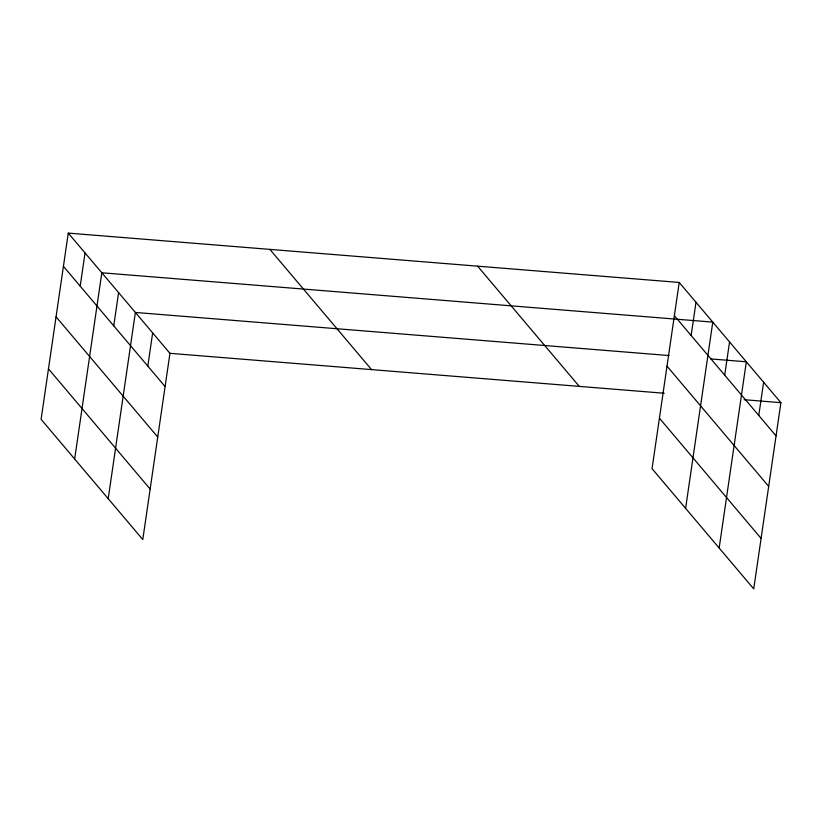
<?xml version="1.0" encoding="UTF-8"?>
<svg xmlns="http://www.w3.org/2000/svg" width="822" height="822" viewBox="0 0 822 822"><rect width="100%" height="100%" fill="white"/><g stroke="black" fill="none" stroke-linecap="round" stroke-linejoin="round"><path stroke-width="1.23" d="M68.267 233.099L41.1 419.333L142.781 539.551L169.949 353.326L68.267 233.099L679.219 282.449L780.9 402.667L753.733 588.901L652.052 468.674L679.219 282.449M80.196 286.169L85.046 252.94M74.658 459.005L101.825 272.781L712.777 322.121L685.61 508.345M113.755 325.841L118.594 292.611M108.206 498.677L135.373 312.452L668.985 355.546M147.816 366.119L152.656 332.889M691.148 335.51L695.998 302.28M724.706 375.192L729.556 341.952M719.158 548.017L746.335 361.793L710.825 358.926M758.768 415.459L763.617 382.23M169.949 353.326L664.238 393.245M744.126 399.698L780.9 402.667M674.379 315.679L776.05 435.896M667.012 366.16L768.683 486.388M659.419 418.182L761.1 538.41M477.603 266.164L579.284 386.391M269.883 249.385L371.565 369.612M63.417 266.328L165.099 386.556M56.05 316.819L157.732 437.047M48.467 368.842L150.138 489.069"/></g></svg>
